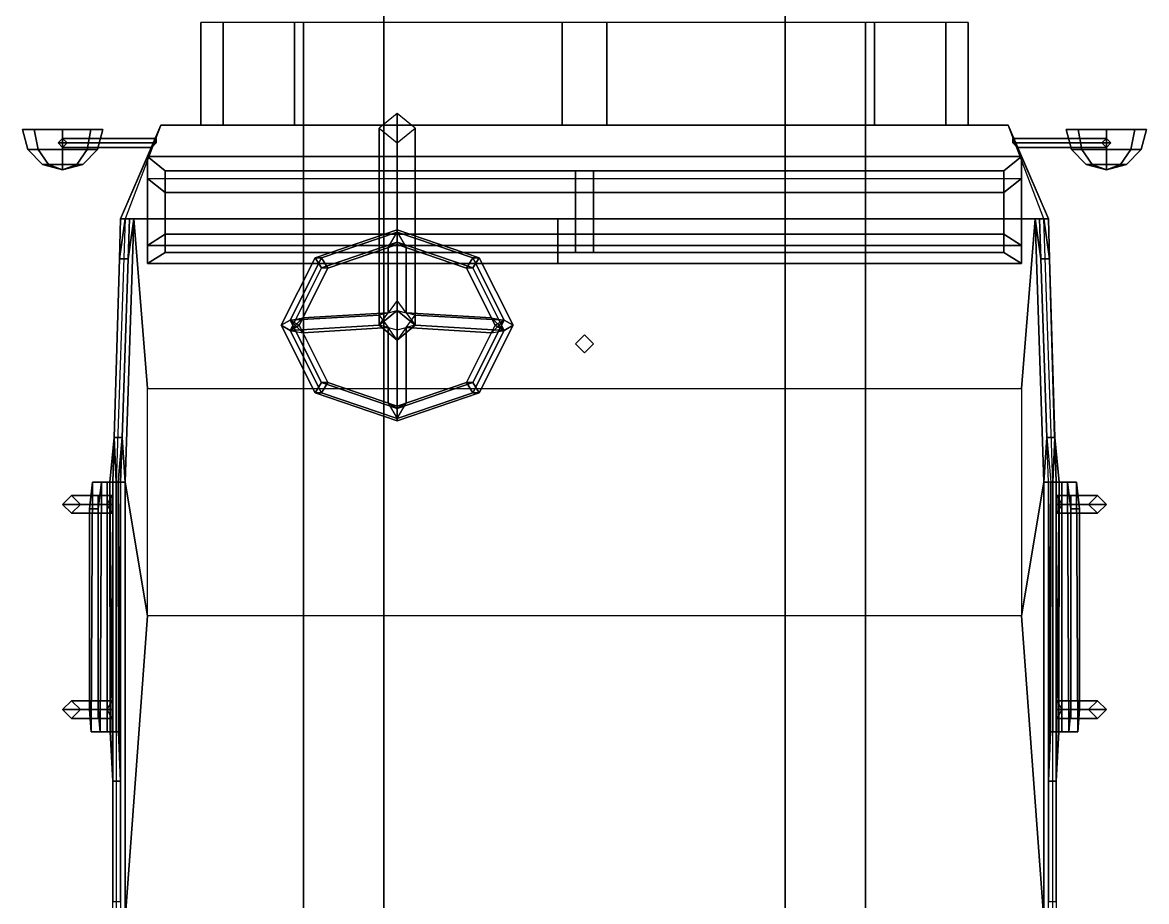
# Model space of a CAD drawing. Extents: x -1.26 to 1.26, y -3.48 to 3.45.
# Drawn here: x -1.26 to 1.26, y -0.38 to 1.59 of the extents above; entities that cross this region are included whole.
import ezdxf

# ---------------------------------------------------------------- set-up
doc = ezdxf.new("R2010")
doc.units = 0
doc.layers.get('0').update_dxf_attribs({"linetype": 'CONTINUOUS'})
doc.layers.add('FRAME', color=5, linetype='CONTINUOUS')

msp = doc.modelspace()

# ---------------------------------------------------------------- linework, layer by layer
for points in [[(-0.86, 1.59, 1.63), (-0.86, 1.59, 0.93), (-0.86, 1.49, 1.06), (-0.86, 1.36, 1.63)], [(-0.81, 1.59, 1.69), (-0.86, 1.59, 1.63), (-0.86, 1.36, 1.63), (-0.81, 1.36, 1.69)], [(-0.65, 1.36, 1.75), (-0.65, 1.59, 1.75), (-0.81, 1.59, 1.69), (-0.81, 1.36, 1.69)], [(-0.05, 1.59, 1.82), (-0.65, 1.59, 1.75), (-0.65, 1.36, 1.75), (-0.05, 1.36, 1.82)], [(-0.63, 1.59, 0.93), (-0.63, -3.01, 0.93), (-0.63, -2.63, 1.21), (-0.63, 1.15, 1.21)], [(-0.63, 1.49, 1.06), (-0.63, 1.59, 0.93), (-0.63, 1.15, 1.21), (-0.63, 1.36, 1.15)], [(0.05, 1.36, 1.82), (0.05, 1.59, 1.82), (-0.05, 1.59, 1.82), (-0.05, 1.36, 1.82)], [(0.65, 1.36, 1.75), (0.65, 1.59, 1.75), (0.05, 1.59, 1.82), (0.05, 1.36, 1.82)], [(0.63, -2.63, 1.21), (0.63, -3.01, 0.93), (0.63, 1.59, 0.93), (0.63, 1.15, 1.21)], [(0.63, 1.15, 1.21), (0.63, 1.59, 0.93), (0.63, 1.49, 1.06), (0.63, 1.36, 1.15)], [(0.81, 1.59, 1.69), (0.65, 1.59, 1.75), (0.65, 1.36, 1.75), (0.81, 1.36, 1.69)], [(0.86, 1.36, 1.63), (0.86, 1.59, 1.63), (0.81, 1.59, 1.69), (0.81, 1.36, 1.69)], [(0.86, 1.49, 1.06), (0.86, 1.59, 0.93), (0.86, 1.59, 1.63), (0.86, 1.36, 1.63)], [(-0.86, 1.36, 1.63), (-0.86, 1.49, 1.06), (-0.86, 1.36, 1.15), (-0.86, 1.36, 1.63)], [(0.86, 1.36, 1.15), (0.86, 1.49, 1.06), (0.86, 1.36, 1.63)], [(-0.46, 0.9113, 1.8735), (-0.42, 0.9443, 1.8962), (-0.42, 1.3861, 1.2534), (-0.46, 1.3531, 1.2307)], [(-0.42, 0.9443, 1.8962), (-0.38, 0.9113, 1.8735), (-0.38, 1.3531, 1.2307), (-0.42, 1.3861, 1.2534)], [(-1.2479, 1.305, 1.88), (-1.26, 1.35, 1.88), (-1.2336, 1.35, 1.8164), (-1.2251, 1.305, 1.8249)], [(-1.2251, 1.305, 1.9351), (-1.2336, 1.35, 1.9436), (-1.26, 1.35, 1.88), (-1.2479, 1.305, 1.88)], [(-1.17, 1.35, 1.97), (-1.1064, 1.35, 1.9436), (-1.26, 1.35, 1.88), (-1.2336, 1.35, 1.9436)], [(-1.1064, 1.35, 1.9436), (-1.08, 1.35, 1.88), (-1.2336, 1.35, 1.8164), (-1.26, 1.35, 1.88)], [(-1.2251, 1.305, 1.8249), (-1.2336, 1.35, 1.8164), (-1.17, 1.35, 1.79), (-1.17, 1.305, 1.8021)], [(-1.17, 1.305, 1.9579), (-1.17, 1.35, 1.97), (-1.2336, 1.35, 1.9436), (-1.2251, 1.305, 1.9351)], [(-1.08, 1.35, 1.88), (-1.1064, 1.35, 1.8164), (-1.17, 1.35, 1.79), (-1.2336, 1.35, 1.8164)], [(-1.17, 1.305, 1.8021), (-1.17, 1.35, 1.79), (-1.1064, 1.35, 1.8164), (-1.1149, 1.305, 1.8249)], [(-1.1149, 1.305, 1.9351), (-1.1064, 1.35, 1.9436), (-1.17, 1.35, 1.97), (-1.17, 1.305, 1.9579)], [(-1.1149, 1.305, 1.8249), (-1.1064, 1.35, 1.8164), (-1.08, 1.35, 1.88), (-1.0921, 1.305, 1.88)], [(-1.0921, 1.305, 1.88), (-1.08, 1.35, 1.88), (-1.1064, 1.35, 1.9436), (-1.1149, 1.305, 1.9351)], [(-0.95, 1.36, 1.15), (-1.04, 1.15, 1.31), (-0.98, 1.29, 1.86), (-0.95, 1.36, 1.84)], [(-0.95, 1.36, 1.15), (-1.03, 1.15, 1.21), (-1.04, 1.15, 1.31), (-0.95, 1.36, 1.15)], [(-0.95, 1.36, 1.84), (-0.98, 1.29, 1.86), (0.98, 1.29, 1.86), (0.95, 1.36, 1.84)], [(0.95, 1.36, 1.84), (0.05, 1.36, 1.82), (-0.05, 1.36, 1.82), (-0.95, 1.36, 1.84)], [(-0.05, 1.36, 1.82), (-0.65, 1.36, 1.75), (-0.95, 1.36, 1.84)], [(-0.95, 1.36, 1.84), (-0.65, 1.36, 1.75), (-0.81, 1.36, 1.69), (-0.95, 1.36, 1.84)], [(-0.81, 1.36, 1.69), (-0.86, 1.36, 1.63), (-0.95, 1.36, 1.84)], [(-0.86, 1.36, 1.15), (-0.95, 1.36, 1.15), (-0.95, 1.36, 1.84), (-0.86, 1.36, 1.63)], [(-0.42, 0.8784, 1.8509), (-0.46, 0.9113, 1.8735), (-0.46, 1.3531, 1.2307), (-0.42, 1.3202, 1.208)], [(-0.38, 0.9113, 1.8735), (-0.42, 0.8784, 1.8509), (-0.42, 1.3202, 1.208), (-0.38, 1.3531, 1.2307)], [(0.95, 1.36, 1.84), (0.65, 1.36, 1.75), (0.05, 1.36, 1.82), (0.95, 1.36, 1.84)], [(0.81, 1.36, 1.69), (0.65, 1.36, 1.75), (0.95, 1.36, 1.84)], [(0.95, 1.36, 1.84), (0.86, 1.36, 1.63), (0.81, 1.36, 1.69), (0.95, 1.36, 1.84)], [(0.95, 1.36, 1.84), (0.95, 1.36, 1.15), (0.86, 1.36, 1.15), (0.86, 1.36, 1.63)], [(0.98, 1.29, 1.86), (1.04, 1.15, 1.31), (0.95, 1.36, 1.15), (0.95, 1.36, 1.84)], [(1.04, 1.15, 1.31), (1.03, 1.15, 1.21), (0.95, 1.36, 1.15)], [(1.2336, 1.35, 1.9436), (1.26, 1.35, 1.88), (1.1064, 1.35, 1.8164), (1.08, 1.35, 1.88)], [(1.17, 1.35, 1.97), (1.2336, 1.35, 1.9436), (1.08, 1.35, 1.88), (1.1064, 1.35, 1.9436)], [(1.1149, 1.305, 1.9351), (1.1064, 1.35, 1.9436), (1.08, 1.35, 1.88), (1.0921, 1.305, 1.88)], [(1.0921, 1.305, 1.88), (1.08, 1.35, 1.88), (1.1064, 1.35, 1.8164), (1.1149, 1.305, 1.8249)], [(1.26, 1.35, 1.88), (1.2336, 1.35, 1.8164), (1.17, 1.35, 1.79), (1.1064, 1.35, 1.8164)], [(1.1149, 1.305, 1.8249), (1.1064, 1.35, 1.8164), (1.17, 1.35, 1.79), (1.17, 1.305, 1.8021)], [(1.17, 1.305, 1.9579), (1.17, 1.35, 1.97), (1.1064, 1.35, 1.9436), (1.1149, 1.305, 1.9351)], [(1.17, 1.305, 1.8021), (1.17, 1.35, 1.79), (1.2336, 1.35, 1.8164), (1.2251, 1.305, 1.8249)], [(1.2251, 1.305, 1.9351), (1.2336, 1.35, 1.9436), (1.17, 1.35, 1.97), (1.17, 1.305, 1.9579)], [(1.2479, 1.305, 1.88), (1.26, 1.35, 1.88), (1.2336, 1.35, 1.9436), (1.2251, 1.305, 1.9351)], [(1.2251, 1.305, 1.8249), (1.2336, 1.35, 1.8164), (1.26, 1.35, 1.88), (1.2479, 1.305, 1.88)], [(-1.17, 1.33, 1.74), (-1.18, 1.32, 1.73), (-1.18, 1.32, 1.8), (-1.17, 1.33, 1.8)], [(-0.96, 1.33, 1.74), (-0.96, 1.32, 1.73), (-1.18, 1.32, 1.73), (-1.17, 1.33, 1.74)], [(-1.18, 1.32, 1.73), (-1.17, 1.31, 1.74), (-1.17, 1.31, 1.81), (-1.18, 1.32, 1.8)], [(-0.96, 1.32, 1.73), (-0.97, 1.31, 1.74), (-1.17, 1.31, 1.74), (-1.18, 1.32, 1.73)], [(-1.16, 1.32, 1.75), (-1.17, 1.33, 1.74), (-1.17, 1.33, 1.8), (-1.16, 1.32, 1.8)], [(-0.96, 1.32, 1.75), (-0.96, 1.33, 1.74), (-1.17, 1.33, 1.74), (-1.16, 1.32, 1.75)], [(-1.17, 1.31, 1.74), (-1.16, 1.32, 1.75), (-1.16, 1.32, 1.8), (-1.17, 1.31, 1.81)], [(-0.97, 1.31, 1.74), (-0.96, 1.32, 1.75), (-1.16, 1.32, 1.75), (-1.17, 1.31, 1.74)], [(0.96, 1.33, 1.74), (0.96, 1.32, 1.75), (1.16, 1.32, 1.75), (1.17, 1.33, 1.74)], [(0.96, 1.32, 1.73), (0.96, 1.33, 1.74), (1.17, 1.33, 1.74), (1.18, 1.32, 1.73)], [(0.97, 1.31, 1.74), (0.96, 1.32, 1.73), (1.18, 1.32, 1.73), (1.17, 1.31, 1.74)], [(0.96, 1.32, 1.75), (0.97, 1.31, 1.74), (1.17, 1.31, 1.74), (1.16, 1.32, 1.75)], [(1.17, 1.33, 1.74), (1.16, 1.32, 1.75), (1.16, 1.32, 1.8), (1.17, 1.33, 1.81)], [(1.16, 1.32, 1.75), (1.17, 1.31, 1.74), (1.17, 1.31, 1.8), (1.16, 1.32, 1.8)], [(1.18, 1.32, 1.73), (1.17, 1.33, 1.74), (1.17, 1.33, 1.81), (1.18, 1.32, 1.8)], [(1.17, 1.31, 1.74), (1.18, 1.32, 1.73), (1.18, 1.32, 1.8), (1.17, 1.31, 1.8)], [(-1.215, 1.2721, 1.88), (-1.2479, 1.305, 1.88), (-1.2251, 1.305, 1.8249), (-1.2018, 1.2721, 1.8482)], [(-1.2018, 1.2721, 1.9118), (-1.2251, 1.305, 1.9351), (-1.2479, 1.305, 1.88), (-1.215, 1.2721, 1.88)], [(-1.2018, 1.2721, 1.8482), (-1.2251, 1.305, 1.8249), (-1.17, 1.305, 1.8021), (-1.17, 1.2721, 1.835)], [(-1.17, 1.2721, 1.925), (-1.17, 1.305, 1.9579), (-1.2251, 1.305, 1.9351), (-1.2018, 1.2721, 1.9118)], [(-1.17, 1.2721, 1.835), (-1.17, 1.305, 1.8021), (-1.1149, 1.305, 1.8249), (-1.1382, 1.2721, 1.8482)], [(-1.1382, 1.2721, 1.9118), (-1.1149, 1.305, 1.9351), (-1.17, 1.305, 1.9579), (-1.17, 1.2721, 1.925)], [(-1.1382, 1.2721, 1.8482), (-1.1149, 1.305, 1.8249), (-1.0921, 1.305, 1.88), (-1.125, 1.2721, 1.88)], [(-1.125, 1.2721, 1.88), (-1.0921, 1.305, 1.88), (-1.1149, 1.305, 1.9351), (-1.1382, 1.2721, 1.9118)], [(-0.98, 1.29, 1.86), (-1.04, 1.15, 1.86), (1.04, 1.15, 1.86), (0.98, 1.29, 1.86)], [(-1.04, 1.15, 1.31), (-1.04, 1.15, 1.31), (-1.04, 1.15, 1.86), (-0.98, 1.29, 1.86)], [(-0.94, 1.1155, 2.34), (-0.94, 1.2573, 1.95), (-0.98, 1.29, 1.86), (-0.98, 1.09, 2.41)], [(-0.98, 1.29, 1.86), (-0.98, 1.24, 1.86), (-0.98, 1.05, 2.41), (-0.98, 1.09, 2.41)], [(0.94, 1.2573, 1.95), (0.98, 1.29, 1.86), (-0.98, 1.29, 1.86), (-0.94, 1.2573, 1.95)], [(0.98, 1.09, 2.41), (0.98, 1.29, 1.86), (0.94, 1.2573, 1.95), (0.94, 1.1155, 2.34)], [(1.04, 1.15, 1.86), (1.04, 1.15, 1.31), (1.04, 1.15, 1.31), (0.98, 1.29, 1.86)], [(0.98, 1.05, 2.41), (0.98, 1.24, 1.86), (0.98, 1.29, 1.86), (0.98, 1.09, 2.41)], [(1.1382, 1.2721, 1.9118), (1.1149, 1.305, 1.9351), (1.0921, 1.305, 1.88), (1.125, 1.2721, 1.88)], [(1.125, 1.2721, 1.88), (1.0921, 1.305, 1.88), (1.1149, 1.305, 1.8249), (1.1382, 1.2721, 1.8482)], [(1.1382, 1.2721, 1.8482), (1.1149, 1.305, 1.8249), (1.17, 1.305, 1.8021), (1.17, 1.2721, 1.835)], [(1.17, 1.2721, 1.925), (1.17, 1.305, 1.9579), (1.1149, 1.305, 1.9351), (1.1382, 1.2721, 1.9118)], [(1.17, 1.2721, 1.835), (1.17, 1.305, 1.8021), (1.2251, 1.305, 1.8249), (1.2018, 1.2721, 1.8482)], [(1.2018, 1.2721, 1.9118), (1.2251, 1.305, 1.9351), (1.17, 1.305, 1.9579), (1.17, 1.2721, 1.925)], [(1.215, 1.2721, 1.88), (1.2479, 1.305, 1.88), (1.2251, 1.305, 1.9351), (1.2018, 1.2721, 1.9118)], [(1.2018, 1.2721, 1.8482), (1.2251, 1.305, 1.8249), (1.2479, 1.305, 1.88), (1.215, 1.2721, 1.88)], [(-1.17, 1.26, 1.88), (-1.215, 1.2721, 1.88), (-1.2018, 1.2721, 1.8482), (-1.17, 1.26, 1.88)], [(-1.17, 1.26, 1.88), (-1.2018, 1.2721, 1.9118), (-1.215, 1.2721, 1.88), (-1.17, 1.26, 1.88)], [(-1.17, 1.26, 1.88), (-1.2018, 1.2721, 1.8482), (-1.17, 1.2721, 1.835), (-1.17, 1.26, 1.88)], [(-1.17, 1.26, 1.88), (-1.17, 1.2721, 1.925), (-1.2018, 1.2721, 1.9118), (-1.17, 1.26, 1.88)], [(-1.17, 1.26, 1.88), (-1.17, 1.2721, 1.835), (-1.1382, 1.2721, 1.8482), (-1.17, 1.26, 1.88)], [(-1.17, 1.26, 1.88), (-1.1382, 1.2721, 1.8482), (-1.125, 1.2721, 1.88), (-1.17, 1.26, 1.88)], [(-1.17, 1.26, 1.88), (-1.125, 1.2721, 1.88), (-1.1382, 1.2721, 1.9118), (-1.17, 1.26, 1.88)], [(-1.17, 1.26, 1.88), (-1.1382, 1.2721, 1.9118), (-1.17, 1.2721, 1.925), (-1.17, 1.26, 1.88)], [(1.17, 1.26, 1.88), (1.1382, 1.2721, 1.9118), (1.125, 1.2721, 1.88), (1.17, 1.26, 1.88)], [(1.17, 1.26, 1.88), (1.125, 1.2721, 1.88), (1.1382, 1.2721, 1.8482), (1.17, 1.26, 1.88)], [(1.17, 1.26, 1.88), (1.17, 1.2721, 1.925), (1.1382, 1.2721, 1.9118), (1.17, 1.26, 1.88)], [(1.17, 1.26, 1.88), (1.1382, 1.2721, 1.8482), (1.17, 1.2721, 1.835), (1.17, 1.26, 1.88)], [(1.17, 1.26, 1.88), (1.2018, 1.2721, 1.9118), (1.17, 1.2721, 1.925), (1.17, 1.26, 1.88)], [(1.17, 1.26, 1.88), (1.215, 1.2721, 1.88), (1.2018, 1.2721, 1.9118), (1.17, 1.26, 1.88)], [(1.17, 1.26, 1.88), (1.2018, 1.2721, 1.8482), (1.215, 1.2721, 1.88), (1.17, 1.26, 1.88)], [(1.17, 1.26, 1.88), (1.17, 1.2721, 1.835), (1.2018, 1.2721, 1.8482), (1.17, 1.26, 1.88)], [(-0.98, 1.05, 2.41), (-0.98, 1.24, 1.86), (-0.94, 1.2089, 1.95), (-0.94, 1.0742, 2.34)], [(-0.94, 1.2089, 1.95), (-0.98, 1.24, 1.86), (0.98, 1.24, 1.86), (0.94, 1.2089, 1.95)], [(-0.94, 1.0742, 2.34), (-0.94, 1.2089, 1.95), (-0.94, 1.2573, 1.95), (-0.94, 1.1155, 2.34)], [(-0.94, 1.2573, 1.95), (-0.94, 1.2089, 1.95), (-0.02, 1.2089, 1.95), (-0.02, 1.2573, 1.95)], [(-0.02, 1.2573, 1.95), (-0.02, 1.2089, 1.95), (-0.02, 1.0742, 2.34), (-0.02, 1.1155, 2.34)], [(0.02, 1.1155, 2.34), (0.02, 1.2573, 1.95), (-0.02, 1.2573, 1.95), (-0.02, 1.1155, 2.34)], [(0.02, 1.0742, 2.34), (0.02, 1.2089, 1.95), (0.02, 1.2573, 1.95), (0.02, 1.1155, 2.34)], [(0.02, 1.2573, 1.95), (0.02, 1.2089, 1.95), (0.94, 1.2089, 1.95), (0.94, 1.2573, 1.95)], [(0.94, 1.2573, 1.95), (0.94, 1.2089, 1.95), (0.94, 1.0742, 2.34), (0.94, 1.1155, 2.34)], [(0.94, 1.0742, 2.34), (0.94, 1.2089, 1.95), (0.98, 1.24, 1.86), (0.98, 1.05, 2.41)], [(-0.02, 1.0742, 2.34), (-0.02, 1.2089, 1.95), (0.02, 1.2089, 1.95), (0.02, 1.0742, 2.34)], [(-1.03, 1.15, 1.21), (-1.05, 0.56, 1.21), (-1.0545, 0.66, 1.31), (-1.0427, 1.06, 1.31)], [(-1.0231, 1.06, 1.31), (-1.0204, 1.15, 1.4), (-1.04, 1.15, 1.4), (-1.0427, 1.06, 1.31)], [(-1.0427, 1.06, 1.31), (-1.04, 1.15, 1.4), (-1.04, 1.15, 1.31)], [(-1.0427, 1.06, 1.31), (-1.04, 1.15, 1.31), (-1.03, 1.15, 1.21)], [(-1.04, 1.15, 1.86), (-1.0204, 1.15, 1.4), (-0.98, 1.15, 1.4), (-0.98, 1.15, 1.85)], [(-1.0204, 1.15, 1.4), (-1.04, 1.15, 1.86), (-1.04, 1.15, 1.86), (-1.04, 1.15, 1.4)], [(-1.04, 1.15, 1.86), (-0.98, 1.15, 1.85), (-0.06, 1.15, 1.85), (1.04, 1.15, 1.86)], [(-1.0366, 0.66, 1.31), (-1.03, 0.56, 1.21), (-1.01, 1.15, 1.21), (-1.0231, 1.06, 1.31)], [(-1.03, 0.56, 1.21), (-0.98, 0.26, 1.21), (-0.98, 0.77, 1.21), (-1.01, 1.15, 1.21)], [(-1.02, 1.15, 1.31), (-1.02, 1.15, 1.31), (-1.0204, 1.15, 1.4), (-1.0231, 1.06, 1.31)], [(-1.01, 1.15, 1.21), (-1.01, 1.15, 1.21), (-1.02, 1.15, 1.31), (-1.0231, 1.06, 1.31)], [(-1.0204, 1.15, 1.4), (-1.02, 1.15, 1.31), (1.02, 1.15, 1.31), (1.0204, 1.15, 1.4)], [(-1.02, 1.15, 1.31), (-1.01, 1.15, 1.21), (1.01, 1.15, 1.21), (1.02, 1.15, 1.31)], [(-0.98, 0.77, 1.21), (0.98, 0.77, 1.21), (1.01, 1.15, 1.21), (-1.01, 1.15, 1.21)], [(-0.98, 1.15, 1.4), (-0.98, 1.05, 1.4), (-0.98, 1.05, 1.85), (-0.98, 1.15, 1.85)], [(-0.06, 1.15, 1.4), (-0.06, 1.05, 1.4), (-0.98, 1.05, 1.4), (-0.98, 1.15, 1.4)], [(-0.98, 1.15, 1.85), (-0.98, 1.05, 1.85), (-0.06, 1.05, 1.85), (-0.06, 1.15, 1.85)], [(-0.06, 1.05, 1.85), (-0.06, 1.05, 1.4), (-0.06, 1.15, 1.4), (-0.06, 1.15, 1.85)], [(-0.06, 1.15, 1.85), (-0.06, 1.15, 1.4), (1.0204, 1.15, 1.4), (1.04, 1.15, 1.86)], [(0.98, 0.26, 1.21), (1.03, 0.56, 1.21), (1.01, 1.15, 1.21), (0.98, 0.77, 1.21)], [(1.0231, 1.06, 1.31), (1.01, 1.15, 1.21), (1.03, 0.56, 1.21), (1.0366, 0.66, 1.31)], [(1.0231, 1.06, 1.31), (1.02, 1.15, 1.31), (1.01, 1.15, 1.21)], [(1.0231, 1.06, 1.31), (1.0204, 1.15, 1.4), (1.02, 1.15, 1.31)], [(1.0427, 1.06, 1.31), (1.04, 1.15, 1.4), (1.0204, 1.15, 1.4), (1.0231, 1.06, 1.31)], [(1.04, 1.15, 1.4), (1.04, 1.15, 1.86), (1.04, 1.15, 1.86), (1.0204, 1.15, 1.4)], [(1.05, 0.56, 1.21), (1.03, 1.15, 1.21), (1.0427, 1.06, 1.31), (1.0545, 0.66, 1.31)], [(1.0427, 1.06, 1.31), (1.03, 1.15, 1.21), (1.04, 1.15, 1.31), (1.0427, 1.06, 1.31)], [(1.0427, 1.06, 1.31), (1.04, 1.15, 1.31), (1.04, 1.15, 1.4), (1.0427, 1.06, 1.31)], [(0.98, 1.09, 2.41), (0.94, 1.1155, 2.34), (-0.94, 1.1155, 2.34), (-0.98, 1.09, 2.41)], [(-0.02, 1.1155, 2.34), (-0.02, 1.0742, 2.34), (-0.94, 1.0742, 2.34), (-0.94, 1.1155, 2.34)], [(-0.42, 1.0978, 2.0259), (-0.42, 1.1256, 2.0208), (-0.6038, 1.0628, 1.9776), (-0.5897, 1.0399, 1.9861)], [(-0.42, 1.1256, 2.0208), (-0.42, 1.1204, 1.993), (-0.5897, 1.0625, 1.9532), (-0.6038, 1.0628, 1.9776)], [(-0.42, 1.1204, 1.993), (-0.42, 1.0926, 1.9981), (-0.5756, 1.0395, 1.9616), (-0.5897, 1.0625, 1.9532)], [(-0.42, 0.9669, 1.8632), (-0.44, 0.9391, 1.8684), (-0.44, 1.0858, 1.9934), (-0.42, 1.1204, 1.993)], [(-0.2503, 1.0399, 1.9861), (-0.2362, 1.0628, 1.9776), (-0.42, 1.1256, 2.0208), (-0.42, 1.0978, 2.0259)], [(-0.2362, 1.0628, 1.9776), (-0.2503, 1.0625, 1.9532), (-0.42, 1.1204, 1.993), (-0.42, 1.1256, 2.0208)], [(-0.4, 0.9391, 1.8684), (-0.42, 0.9669, 1.8632), (-0.42, 1.1204, 1.993), (-0.4, 1.0858, 1.9934)], [(-0.2503, 1.0625, 1.9532), (-0.2644, 1.0395, 1.9616), (-0.42, 1.0926, 1.9981), (-0.42, 1.1204, 1.993)], [(0.94, 1.1155, 2.34), (0.94, 1.0742, 2.34), (0.02, 1.0742, 2.34), (0.02, 1.1155, 2.34)], [(-0.98, 1.09, 2.41), (-0.98, 1.05, 2.41), (0.98, 1.05, 2.41), (0.98, 1.09, 2.41)], [(-0.42, 1.0926, 1.9981), (-0.42, 1.0978, 2.0259), (-0.5897, 1.0399, 1.9861), (-0.5756, 1.0395, 1.9616)], [(-0.44, 0.9391, 1.8684), (-0.42, 0.9443, 1.8962), (-0.42, 1.0978, 2.0259), (-0.44, 1.0858, 1.9934)], [(-0.42, 0.9443, 1.8962), (-0.4, 0.9391, 1.8684), (-0.4, 1.0858, 1.9934), (-0.42, 1.0978, 2.0259)], [(-0.2644, 1.0395, 1.9616), (-0.2503, 1.0399, 1.9861), (-0.42, 1.0978, 2.0259), (-0.42, 1.0926, 1.9981)], [(-1.0366, 0.66, 1.31), (-1.0231, 1.06, 1.31), (-1.0427, 1.06, 1.31), (-1.0545, 0.66, 1.31)], [(-0.98, 1.05, 2.41), (-0.94, 1.0742, 2.34), (0.94, 1.0742, 2.34), (0.98, 1.05, 2.41)], [(-0.5897, 1.0399, 1.9861), (-0.6038, 1.0628, 1.9776), (-0.68, 0.9113, 1.8735), (-0.66, 0.9, 1.89)], [(-0.6038, 1.0628, 1.9776), (-0.5897, 1.0625, 1.9532), (-0.66, 0.9227, 1.857), (-0.68, 0.9113, 1.8735)], [(-0.5897, 1.0625, 1.9532), (-0.5756, 1.0395, 1.9616), (-0.64, 0.9113, 1.8735), (-0.66, 0.9227, 1.857)], [(-0.18, 0.9227, 1.857), (-0.2, 0.9113, 1.8735), (-0.2644, 1.0395, 1.9616), (-0.2503, 1.0625, 1.9532)], [(-0.18, 0.9, 1.89), (-0.16, 0.9113, 1.8735), (-0.2362, 1.0628, 1.9776), (-0.2503, 1.0399, 1.9861)], [(-0.16, 0.9113, 1.8735), (-0.18, 0.9227, 1.857), (-0.2503, 1.0625, 1.9532), (-0.2362, 1.0628, 1.9776)], [(1.054, 0.66, 1.31), (1.0427, 1.06, 1.31), (1.0231, 1.06, 1.31), (1.0366, 0.66, 1.31)], [(-0.98, 1.05, 1.85), (-0.98, 1.05, 1.4), (-0.06, 1.05, 1.4), (-0.06, 1.05, 1.85)], [(-0.5756, 1.0395, 1.9616), (-0.5897, 1.0399, 1.9861), (-0.66, 0.9, 1.89), (-0.64, 0.9113, 1.8735)], [(-0.2, 0.9113, 1.8735), (-0.18, 0.9, 1.89), (-0.2503, 1.0399, 1.9861), (-0.2644, 1.0395, 1.9616)], [(-0.46, 0.9113, 1.8735), (-0.44, 0.9391, 1.8684), (-0.6317, 0.9278, 1.8848), (-0.66, 0.9, 1.89)], [(-0.44, 0.9391, 1.8684), (-0.46, 0.934, 1.8406), (-0.66, 0.9227, 1.857), (-0.6317, 0.9278, 1.8848)], [(-0.46, 0.934, 1.8406), (-0.44, 0.9062, 1.8457), (-0.6317, 0.8948, 1.8622), (-0.66, 0.9227, 1.857)], [(-0.42, 0.8784, 1.8509), (-0.38, 0.9113, 1.8735), (-0.42, 0.9443, 1.8962), (-0.46, 0.9113, 1.8735)], [(-0.38, 0.934, 1.8406), (-0.4, 0.9391, 1.8684), (-0.2083, 0.9278, 1.8848), (-0.18, 0.9227, 1.857)], [(-0.4, 0.9391, 1.8684), (-0.38, 0.9113, 1.8735), (-0.18, 0.9, 1.89), (-0.2083, 0.9278, 1.8848)], [(-0.4, 0.9062, 1.8457), (-0.38, 0.934, 1.8406), (-0.18, 0.9227, 1.857), (-0.2083, 0.8948, 1.8622)], [(-0.68, 0.9113, 1.8735), (-0.66, 0.9227, 1.857), (-0.5897, 0.7828, 1.7609), (-0.6038, 0.7598, 1.7694)], [(-0.66, 0.9, 1.89), (-0.68, 0.9113, 1.8735), (-0.6038, 0.7598, 1.7694), (-0.5897, 0.7601, 1.7939)], [(-0.66, 0.9227, 1.857), (-0.64, 0.9113, 1.8735), (-0.5756, 0.7831, 1.7854), (-0.5897, 0.7828, 1.7609)], [(-0.64, 0.9113, 1.8735), (-0.66, 0.9, 1.89), (-0.5897, 0.7601, 1.7939), (-0.5756, 0.7831, 1.7854)], [(-0.44, 0.9062, 1.8457), (-0.46, 0.9113, 1.8735), (-0.66, 0.9, 1.89), (-0.6317, 0.8948, 1.8622)], [(-0.38, 0.9113, 1.8735), (-0.4, 0.9062, 1.8457), (-0.2083, 0.8948, 1.8622), (-0.18, 0.9, 1.89)], [(-0.2503, 0.7828, 1.7609), (-0.2644, 0.7831, 1.7854), (-0.2, 0.9113, 1.8735), (-0.18, 0.9227, 1.857)], [(-0.2644, 0.7831, 1.7854), (-0.2503, 0.7601, 1.7939), (-0.18, 0.9, 1.89), (-0.2, 0.9113, 1.8735)], [(-0.2362, 0.7598, 1.7694), (-0.2503, 0.7828, 1.7609), (-0.18, 0.9227, 1.857), (-0.16, 0.9113, 1.8735)], [(-0.2503, 0.7601, 1.7939), (-0.2362, 0.7598, 1.7694), (-0.16, 0.9113, 1.8735), (-0.18, 0.9, 1.89)], [(-0.42, 0.8784, 1.8509), (-0.44, 0.9062, 1.8457), (-0.44, 0.7368, 1.7536), (-0.42, 0.7022, 1.7541)], [(-0.44, 0.9062, 1.8457), (-0.42, 0.901, 1.8179), (-0.42, 0.7249, 1.7211), (-0.44, 0.7368, 1.7536)], [(-0.42, 0.901, 1.8179), (-0.4, 0.9062, 1.8457), (-0.4, 0.7368, 1.7536), (-0.42, 0.7249, 1.7211)], [(-0.4, 0.9062, 1.8457), (-0.42, 0.8784, 1.8509), (-0.42, 0.7022, 1.7541), (-0.4, 0.7368, 1.7536)], [(0, 0.89, 1.21), (-0.02, 0.87, 1.21), (-0.02, 0.87, 1.63), (0, 0.89, 1.63)], [(0, 0.89, 1.63), (-0.02, 0.87, 1.63), (0, 0.85, 1.63), (0.02, 0.87, 1.63)], [(0.02, 0.87, 1.21), (0, 0.89, 1.21), (0, 0.89, 1.63), (0.02, 0.87, 1.63)], [(-0.02, 0.87, 1.21), (0, 0.85, 1.21), (0, 0.85, 1.63), (-0.02, 0.87, 1.63)], [(0, 0.85, 1.21), (0.02, 0.87, 1.21), (0.02, 0.87, 1.63), (0, 0.85, 1.63)], [(-0.6038, 0.7598, 1.7694), (-0.5897, 0.7828, 1.7609), (-0.42, 0.7249, 1.7211), (-0.42, 0.6971, 1.7263)], [(-0.5756, 0.7831, 1.7854), (-0.5897, 0.7601, 1.7939), (-0.42, 0.7022, 1.7541), (-0.42, 0.73, 1.7489)], [(-0.5897, 0.7828, 1.7609), (-0.5756, 0.7831, 1.7854), (-0.42, 0.73, 1.7489), (-0.42, 0.7249, 1.7211)], [(-0.42, 0.73, 1.7489), (-0.42, 0.7022, 1.7541), (-0.2503, 0.7601, 1.7939), (-0.2644, 0.7831, 1.7854)], [(-0.42, 0.7249, 1.7211), (-0.42, 0.73, 1.7489), (-0.2644, 0.7831, 1.7854), (-0.2503, 0.7828, 1.7609)], [(-0.42, 0.6971, 1.7263), (-0.42, 0.7249, 1.7211), (-0.2503, 0.7828, 1.7609), (-0.2362, 0.7598, 1.7694)], [(-0.5897, 0.7601, 1.7939), (-0.6038, 0.7598, 1.7694), (-0.42, 0.6971, 1.7263), (-0.42, 0.7022, 1.7541)], [(-0.42, 0.7022, 1.7541), (-0.42, 0.6971, 1.7263), (-0.2362, 0.7598, 1.7694), (-0.2503, 0.7601, 1.7939)], [(-1.0453, 0.56, 1.4), (-1.0366, 0.66, 1.31), (-1.0545, 0.66, 1.31), (-1.0641, 0.56, 1.4)], [(-1.0641, 0.56, 1.4), (-1.0545, 0.66, 1.31), (-1.0574, 0.56, 1.31)], [(-1.0574, 0.56, 1.31), (-1.0545, 0.66, 1.31), (-1.05, 0.56, 1.21)], [(-1.04, 0.56, 1.31), (-1.04, 0.56, 1.31), (-1.0366, 0.66, 1.31), (-1.0453, 0.56, 1.4)], [(-1.03, 0.56, 1.21), (-1.03, 0.56, 1.21), (-1.0366, 0.66, 1.31), (-1.04, 0.56, 1.31)], [(1.04, 0.56, 1.31), (1.0366, 0.66, 1.31), (1.03, 0.56, 1.21)], [(1.0641, 0.56, 1.4), (1.0545, 0.66, 1.31), (1.0366, 0.66, 1.31), (1.0453, 0.56, 1.4)], [(1.05, 0.56, 1.21), (1.05, 0.56, 1.21), (1.0545, 0.66, 1.31), (1.0574, 0.56, 1.31)], [(1.0574, 0.56, 1.31), (1.0574, 0.56, 1.31), (1.0545, 0.66, 1.31), (1.0641, 0.56, 1.4)], [(-1.103, 0.56, 1.86), (-1.1057, 0, 1.89), (-1.11, 0.05, 1.94), (-1.11, 0.5, 1.94)], [(-1.09, 0.5, 1.94), (-1.083, 0.56, 1.86), (-1.103, 0.56, 1.86), (-1.11, 0.5, 1.94)], [(-1.07, 0.56, 1.48), (-1.07, 0, 1.48), (-1.1057, 0, 1.89), (-1.103, 0.56, 1.86)], [(-1.083, 0.56, 1.86), (-1.05, 0.56, 1.48), (-1.07, 0.56, 1.48), (-1.103, 0.56, 1.86)], [(-1.09, 0.5, 1.94), (-1.09, 0.05, 1.94), (-1.0857, 0, 1.89), (-1.083, 0.56, 1.86)], [(-1.0857, 0, 1.89), (-1.05, 0, 1.48), (-1.05, 0.56, 1.48), (-1.083, 0.56, 1.86)], [(-1.0641, 0.56, 1.4), (-1.0633, 0, 1.39), (-1.07, 0, 1.48), (-1.07, 0.56, 1.48)], [(-1.05, 0.56, 1.48), (-1.0453, 0.56, 1.4), (-1.0641, 0.56, 1.4), (-1.07, 0.56, 1.48)], [(-1.0641, 0.56, 1.4), (-1.0641, 0.56, 1.4), (-1.0574, -0.11, 1.31), (-1.0633, 0, 1.39)], [(-1.0574, 0.56, 1.31), (-1.0574, -0.11, 1.31), (-1.0574, -0.11, 1.31), (-1.0641, 0.56, 1.4)], [(-1.05, 0.56, 1.21), (-1.05, -1.77, 1.21), (-1.0574, -1.77, 1.31), (-1.0574, 0.56, 1.31)], [(-1.05, 0, 1.48), (-1.0447, 0, 1.39), (-1.0453, 0.56, 1.4), (-1.05, 0.56, 1.48)], [(-1.0447, 0, 1.39), (-1.04, -0.11, 1.31), (-1.0453, 0.56, 1.4)], [(-1.04, -0.11, 1.31), (-1.04, -0.11, 1.31), (-1.04, 0.56, 1.31), (-1.0453, 0.56, 1.4)], [(-1.04, -1.77, 1.31), (-1.03, -1.77, 1.21), (-1.03, 0.56, 1.21), (-1.04, 0.56, 1.31)], [(-1.03, -0.42, 1.21), (-1.03, -0.42, 1.21), (-0.98, 0.26, 1.21), (-1.03, 0.56, 1.21)], [(1.03, -0.42, 1.21), (1.03, -0.42, 1.21), (1.03, 0.56, 1.21), (0.98, 0.26, 1.21)], [(1.04, 0.56, 1.31), (1.03, 0.56, 1.21), (1.03, -1.77, 1.21), (1.04, -1.77, 1.31)], [(1.04, -0.11, 1.31), (1.0447, 0, 1.39), (1.0453, 0.56, 1.4)], [(1.0453, 0.56, 1.4), (1.04, 0.56, 1.31), (1.04, -0.11, 1.31)], [(1.05, 0.56, 1.48), (1.0453, 0.56, 1.4), (1.0447, 0, 1.39), (1.05, 0, 1.48)], [(1.07, 0.56, 1.48), (1.0641, 0.56, 1.4), (1.0453, 0.56, 1.4), (1.05, 0.56, 1.48)], [(1.05, -1.77, 1.21), (1.05, 0.56, 1.21), (1.0574, 0.56, 1.31), (1.0574, -1.77, 1.31)], [(1.083, 0.56, 1.86), (1.05, 0.56, 1.48), (1.05, 0, 1.48), (1.0857, 0, 1.89)], [(1.103, 0.56, 1.86), (1.07, 0.56, 1.48), (1.05, 0.56, 1.48), (1.083, 0.56, 1.86)], [(1.0641, 0.56, 1.4), (1.0641, 0.56, 1.4), (1.0633, 0, 1.39), (1.0574, -0.11, 1.31)], [(1.0574, -0.11, 1.31), (1.0574, -0.11, 1.31), (1.0574, 0.56, 1.31), (1.0641, 0.56, 1.4)], [(1.0633, 0, 1.39), (1.0641, 0.56, 1.4), (1.07, 0.56, 1.48), (1.07, 0, 1.48)], [(1.07, 0, 1.48), (1.07, 0.56, 1.48), (1.103, 0.56, 1.86), (1.1057, 0, 1.89)], [(1.09, 0.5, 1.94), (1.083, 0.56, 1.86), (1.0857, 0, 1.89), (1.09, 0.05, 1.94)], [(1.11, 0.5, 1.94), (1.103, 0.56, 1.86), (1.083, 0.56, 1.86), (1.09, 0.5, 1.94)], [(1.1057, 0, 1.89), (1.103, 0.56, 1.86), (1.11, 0.5, 1.94), (1.11, 0.05, 1.94)], [(-1.17, 0.51, 1.77), (-1.15, 0.53, 1.75), (-1.15, 0.53, 1.46), (-1.17, 0.51, 1.44)], [(-1.06, 0.53, 1.46), (-1.06, 0.51, 1.44), (-1.17, 0.51, 1.44), (-1.15, 0.53, 1.46)], [(-1.09, 0.51, 1.77), (-1.09, 0.53, 1.75), (-1.15, 0.53, 1.75), (-1.17, 0.51, 1.77)], [(-1.15, 0.53, 1.75), (-1.13, 0.51, 1.73), (-1.13, 0.51, 1.48), (-1.15, 0.53, 1.46)], [(-1.07, 0.51, 1.48), (-1.06, 0.53, 1.46), (-1.15, 0.53, 1.46), (-1.13, 0.51, 1.48)], [(-1.09, 0.53, 1.75), (-1.09, 0.51, 1.73), (-1.13, 0.51, 1.73), (-1.15, 0.53, 1.75)], [(1.06, 0.53, 1.46), (1.07, 0.51, 1.48), (1.13, 0.51, 1.48), (1.15, 0.53, 1.46)], [(1.06, 0.51, 1.44), (1.06, 0.53, 1.46), (1.15, 0.53, 1.46), (1.17, 0.51, 1.44)], [(1.09, 0.53, 1.75), (1.09, 0.51, 1.77), (1.17, 0.51, 1.77), (1.15, 0.53, 1.75)], [(1.09, 0.51, 1.73), (1.09, 0.53, 1.75), (1.15, 0.53, 1.75), (1.13, 0.51, 1.73)], [(1.13, 0.51, 1.73), (1.15, 0.53, 1.75), (1.15, 0.53, 1.46), (1.13, 0.51, 1.48)], [(1.15, 0.53, 1.75), (1.17, 0.51, 1.77), (1.17, 0.51, 1.44), (1.15, 0.53, 1.46)], [(-1.15, 0.49, 1.75), (-1.17, 0.51, 1.77), (-1.17, 0.51, 1.44), (-1.15, 0.49, 1.46)], [(-1.06, 0.51, 1.44), (-1.06, 0.49, 1.46), (-1.15, 0.49, 1.46), (-1.17, 0.51, 1.44)], [(-1.09, 0.49, 1.75), (-1.09, 0.51, 1.77), (-1.17, 0.51, 1.77), (-1.15, 0.49, 1.75)], [(-1.13, 0.51, 1.73), (-1.15, 0.49, 1.75), (-1.15, 0.49, 1.46), (-1.13, 0.51, 1.48)], [(-1.06, 0.49, 1.46), (-1.07, 0.51, 1.48), (-1.13, 0.51, 1.48), (-1.15, 0.49, 1.46)], [(-1.09, 0.51, 1.73), (-1.09, 0.49, 1.75), (-1.15, 0.49, 1.75), (-1.13, 0.51, 1.73)], [(1.07, 0.51, 1.48), (1.06, 0.49, 1.46), (1.15, 0.49, 1.46), (1.13, 0.51, 1.48)], [(1.06, 0.49, 1.46), (1.06, 0.51, 1.44), (1.17, 0.51, 1.44), (1.15, 0.49, 1.46)], [(1.09, 0.51, 1.77), (1.09, 0.49, 1.75), (1.15, 0.49, 1.75), (1.17, 0.51, 1.77)], [(1.09, 0.49, 1.75), (1.09, 0.51, 1.73), (1.13, 0.51, 1.73), (1.15, 0.49, 1.75)], [(1.15, 0.49, 1.75), (1.13, 0.51, 1.73), (1.13, 0.51, 1.48), (1.15, 0.49, 1.46)], [(1.17, 0.51, 1.77), (1.15, 0.49, 1.75), (1.15, 0.49, 1.46), (1.17, 0.51, 1.44)], [(-1.11, 0.5, 1.94), (-1.11, 0.05, 1.94), (-1.09, 0.05, 1.94), (-1.09, 0.5, 1.94)], [(1.11, 0.05, 1.94), (1.11, 0.5, 1.94), (1.09, 0.5, 1.94), (1.09, 0.05, 1.94)], [(-1.03, -0.42, 1.21), (1.03, -0.42, 1.21), (0.98, 0.26, 1.21), (-0.98, 0.26, 1.21)], [(-1.17, 0.05, 1.77), (-1.15, 0.07, 1.75), (-1.15, 0.07, 1.46), (-1.17, 0.05, 1.44)], [(-1.06, 0.07, 1.46), (-1.06, 0.05, 1.44), (-1.17, 0.05, 1.44), (-1.15, 0.07, 1.46)], [(-1.09, 0.05, 1.77), (-1.09, 0.07, 1.75), (-1.15, 0.07, 1.75), (-1.17, 0.05, 1.77)], [(-1.15, 0.07, 1.75), (-1.13, 0.05, 1.73), (-1.13, 0.05, 1.48), (-1.15, 0.07, 1.46)], [(-1.07, 0.05, 1.48), (-1.06, 0.07, 1.46), (-1.15, 0.07, 1.46), (-1.13, 0.05, 1.48)], [(-1.09, 0.07, 1.75), (-1.09, 0.05, 1.73), (-1.13, 0.05, 1.73), (-1.15, 0.07, 1.75)], [(1.06, 0.05, 1.44), (1.06, 0.07, 1.46), (1.15, 0.07, 1.46), (1.17, 0.05, 1.44)], [(1.06, 0.07, 1.46), (1.07, 0.05, 1.48), (1.13, 0.05, 1.48), (1.15, 0.07, 1.46)], [(1.09, 0.05, 1.73), (1.09, 0.07, 1.75), (1.15, 0.07, 1.75), (1.13, 0.05, 1.73)], [(1.09, 0.07, 1.75), (1.09, 0.05, 1.77), (1.17, 0.05, 1.77), (1.15, 0.07, 1.75)], [(1.13, 0.05, 1.73), (1.15, 0.07, 1.75), (1.15, 0.07, 1.46), (1.13, 0.05, 1.48)], [(1.15, 0.07, 1.75), (1.17, 0.05, 1.77), (1.17, 0.05, 1.44), (1.15, 0.07, 1.46)], [(-1.15, 0.03, 1.75), (-1.17, 0.05, 1.77), (-1.17, 0.05, 1.44), (-1.15, 0.03, 1.46)], [(-1.06, 0.05, 1.44), (-1.06, 0.03, 1.46), (-1.15, 0.03, 1.46), (-1.17, 0.05, 1.44)], [(-1.09, 0.03, 1.75), (-1.09, 0.05, 1.77), (-1.17, 0.05, 1.77), (-1.15, 0.03, 1.75)], [(-1.13, 0.05, 1.73), (-1.15, 0.03, 1.75), (-1.15, 0.03, 1.46), (-1.13, 0.05, 1.48)], [(-1.06, 0.03, 1.46), (-1.07, 0.05, 1.48), (-1.13, 0.05, 1.48), (-1.15, 0.03, 1.46)], [(-1.09, 0.05, 1.73), (-1.09, 0.03, 1.75), (-1.15, 0.03, 1.75), (-1.13, 0.05, 1.73)], [(-1.11, 0.05, 1.94), (-1.1057, 0, 1.89), (-1.0857, 0, 1.89), (-1.09, 0.05, 1.94)], [(1.06, 0.03, 1.46), (1.06, 0.05, 1.44), (1.17, 0.05, 1.44), (1.15, 0.03, 1.46)], [(1.07, 0.05, 1.48), (1.06, 0.03, 1.46), (1.15, 0.03, 1.46), (1.13, 0.05, 1.48)], [(1.1057, 0, 1.89), (1.11, 0.05, 1.94), (1.09, 0.05, 1.94), (1.0857, 0, 1.89)], [(1.09, 0.03, 1.75), (1.09, 0.05, 1.73), (1.13, 0.05, 1.73), (1.15, 0.03, 1.75)], [(1.09, 0.05, 1.77), (1.09, 0.03, 1.75), (1.15, 0.03, 1.75), (1.17, 0.05, 1.77)], [(1.15, 0.03, 1.75), (1.13, 0.05, 1.73), (1.13, 0.05, 1.48), (1.15, 0.03, 1.46)], [(1.17, 0.05, 1.77), (1.15, 0.03, 1.75), (1.15, 0.03, 1.46), (1.17, 0.05, 1.44)], [(-1.1057, 0, 1.89), (-1.07, 0, 1.48), (-1.05, 0, 1.48), (-1.0857, 0, 1.89)], [(-1.07, 0, 1.48), (-1.0633, 0, 1.39), (-1.0447, 0, 1.39), (-1.05, 0, 1.48)], [(-1.0633, 0, 1.39), (-1.0574, -0.11, 1.31), (-1.04, -0.11, 1.31), (-1.0447, 0, 1.39)], [(1.0574, -0.11, 1.31), (1.0633, 0, 1.39), (1.0447, 0, 1.39), (1.04, -0.11, 1.31)], [(1.0633, 0, 1.39), (1.07, 0, 1.48), (1.05, 0, 1.48), (1.0447, 0, 1.39)], [(1.07, 0, 1.48), (1.1057, 0, 1.89), (1.0857, 0, 1.89), (1.05, 0, 1.48)], [(-1.0574, -0.11, 1.31), (-1.0574, -0.38, 1.31), (-1.04, -0.38, 1.31), (-1.04, -0.11, 1.31)], [(1.0574, -0.38, 1.31), (1.0574, -0.11, 1.31), (1.04, -0.11, 1.31), (1.04, -0.38, 1.31)]]:
    msp.add_3dface(points)
at = {"layer": 'FRAME'}
for points in [[(-0.45, 1.78, 0.67), (-0.45, -3.07, 0.62), (-0.45, -3.07, 0.93), (-0.45, 1.78, 0.93)], [(-0.45, 1.78, 0.93), (-0.45, -3.07, 0.93), (0.45, -3.07, 0.93), (0.45, 1.78, 0.93)], [(-0.45, 1.29, 0.39), (-0.45, -2.73, 0.39), (-0.45, -3.07, 0.62), (-0.45, 1.78, 0.67)], [(0.45, 1.78, 0.67), (0.45, 1.29, 0.39), (-0.45, 1.29, 0.39), (-0.45, 1.78, 0.67)], [(0.45, -3.07, 0.93), (0.45, -3.07, 0.62), (0.45, 1.78, 0.67), (0.45, 1.78, 0.93)], [(0.45, -3.07, 0.62), (0.45, -2.73, 0.39), (0.45, 1.29, 0.39), (0.45, 1.78, 0.67)], [(0.45, 1.29, 0.39), (0.45, -2.73, 0.39), (-0.45, -2.73, 0.39), (-0.45, 1.29, 0.39)]]:
    msp.add_3dface(points, dxfattribs=at)

doc.saveas('drawing.dxf')
